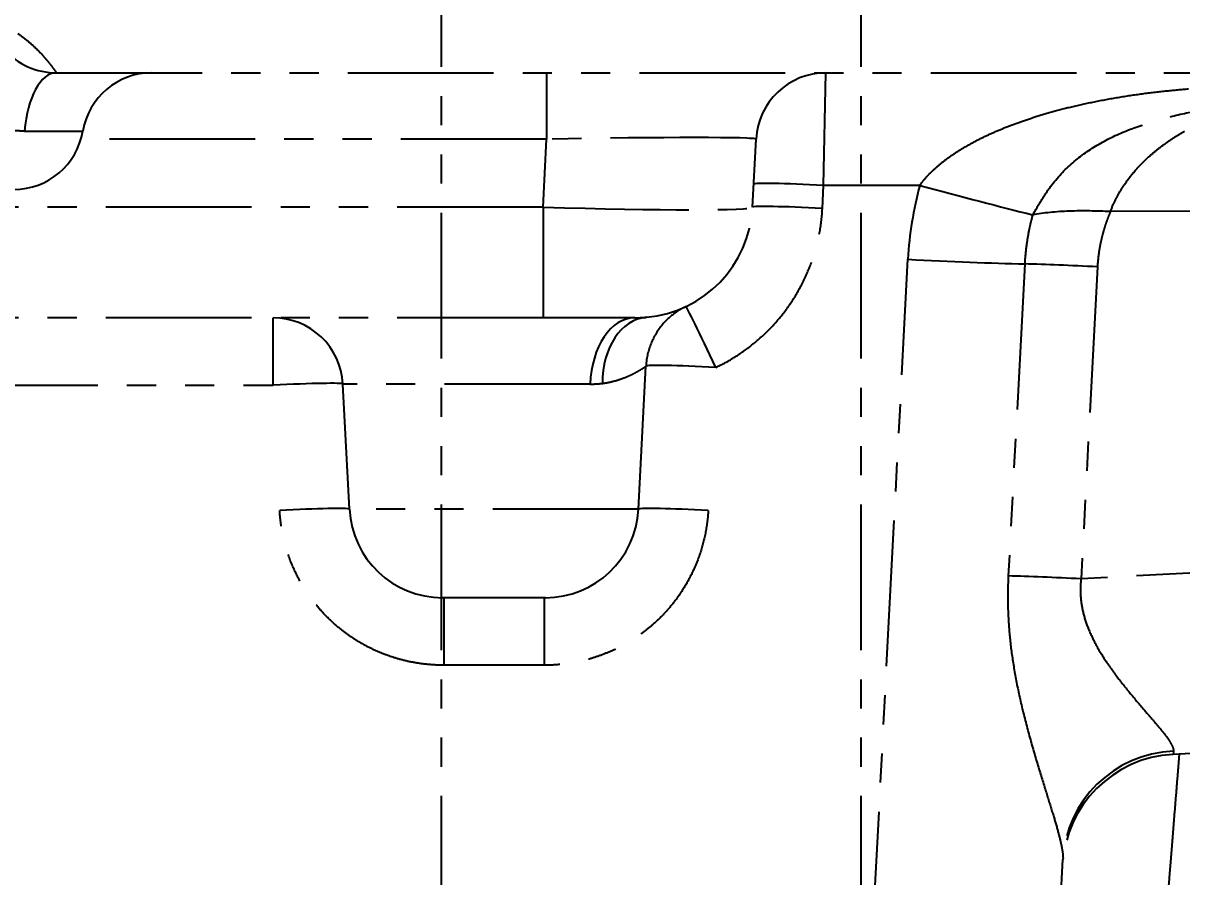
# Model space of a CAD drawing. Header units: inches. Extents: x 0 to 77285, y -118 to 40065.
# Drawn here: x 69497.3 to 69547, y 25473.27 to 25509.86 of the extents above; entities that cross this region are included whole.
import ezdxf

# ---------------------------------------------------------------- set-up
doc = ezdxf.new("R2010")
doc.units = ezdxf.units.IN
doc.header["$LTSCALE"] = 5
doc.header["$MEASUREMENT"] = 0
doc.linetypes.add('PHANTOM', pattern=[2.5, 1.25, -0.25, 0.25, -0.25, 0.25, -0.25])
doc.layers.add('66', color=6, linetype='PHANTOM')
doc.styles.add('SCI', font='')
doc.styles.get('SCI').set_extended_font_data('Gulim')
doc.dimstyles.new('SCH', dxfattribs={"dimtxt": 2.5, "dimasz": 2, "dimexe": 1.25, "dimexo": 0.625, "dimtad": 1, "dimdec": 8, "dimtxsty": 'SCI', "dimcen": 2.5, "dimclrd": 4, "dimclre": 4, "dimclrt": 7, "dimadec": 8, "dimazin": 2, "dimtfac": 1, "dimtdec": 8, "dimtmove": 0, "dimatfit": 3, "dimfxl": 1, "dimarcsym": 0})

# ---------------------------------------------------------------- blocks, each defined once
blk = doc.blocks.new('A$C7a536cec')
for p, q in [((228.5, 127), (228.5, 35)), ((246.5, 127), (246.5, 52.5))]:
    blk.add_line(p, q)
blk = doc.blocks.new('A$C70e98cdd')
for p, q in [((29.507, 98), (88.801, 98)), ((50.528, 98), (50.528, 95.157)), ((62.41, 93.175), (62.511, 98)), ((28.141, 95.5), (30.638, 95.5)), ((50.528, 95.157), (30.559, 95.157)), ((50.375, 92.238), (50.528, 95.157)), ((52.271, 95.184), (52.271, 95.184)), ((59.363, 92.238), (59.516, 95.157)), ((62.358, 92.186), (62.41, 93.175)), ((66.537, 93.175), (62.41, 93.175)), ((50.375, 92.238), (10.898, 92.238)), ((50.375, 92.238), (50.375, 87.5)), ((71.395, 91.95), (71.395, 91.95)), ((71.556, 91.95), (71.556, 91.95)), ((79.445, 92.06), (74.716, 92.062)), ((64.459, 60.081), (66.027, 90.006)), ((71.034, 89.805), (70.332, 76.431)), ((74.153, 89.68), (73.451, 76.305)), ((50.375, 87.5), (20.559, 87.5)), ((38.796, 84.605), (38.796, 87.5)), ((54.308, 87.5), (50.375, 87.5)), ((54.47, 79.291), (54.792, 85.424)), ((25.027, 84.605), (38.796, 84.605)), ((52.399, 84.657), (41.792, 84.657)), ((42.073, 79.291), (41.792, 84.657)), ((54.47, 79.291), (42.073, 79.291)), ((132.007, 79.374), (73.451, 76.305)), ((50.476, 75.5), (46.067, 75.5)), ((46.123, 75.5), (46.123, 72.605)), ((50.42, 75.5), (50.42, 72.605)), ((50.42, 72.605), (46.123, 72.605)), ((132.158, 71.651), (77.395, 68.781)), ((77.412, 68.926), (77.395, 68.781)), ((72.448, 59.942), (72.676, 64.284))]:
    blk.add_line(p, q)
for centre, radius, start, end in [((29.507, 101), 3, 221.8103, 270), ((33.596, 95), 3, 90, 170.4059), ((62.511, 95), 3, 90, 177), ((27.68, 96), 3, 270, 350.4059), ((70.501, 98.7), 3, 266.6568, 266.6698), ((54.369, 92.5), 5, 275.0216, 357), ((38.796, 84.5), 3, 3, 90), ((46.067, 79.5), 4, 183, 270), ((50.476, 79.5), 4, 270, 357), ((77.656, 63.788), 5, 93, 177)]:
    blk.add_arc(centre, radius, start, end)
for centre, major_axis, ratio, start_param, end_param in [((29.507, 95), (0, 3), 0.461554, 0, 1.403348), ((50.495, 95), (9.02, 0.157), 0.017336, 6.281972, 7.850046), ((78.789, 92.829), (1.663, -2.497), 0.301342, 2.720608, 2.720613), ((62.41, 93.07), (-2.996, 0.157), 0.034852, 4.714215, 6.283185), ((81.024, 89.221), (-15.017, 0), 0.999391, 6.016616, 6.230866), ((66.537, 93.454), (7.717, -2.109), 0.033668, 4.721588, 5.398883), ((50.364, 92.5), (8.999, -0.262), 0.02902, 4.714451, 6.282509), ((62.358, 92.081), (-2.996, 0.157), 0.034852, 4.714215, 6.283185), ((66.027, 90.285), (7.989, -0.419), 0.034852, 4.714215, 5.391457), ((74.162, 89.506), (4.993, -0.262), 0.034756, 1.574453, 2.249868), ((57.787, 85.267), (-1.282, 2.712), 0.014918, 4.743948, 6.281636), ((54.308, 84.5), (0, 3), 0.637001, 0, 1.518436), ((55.07, 84.531), (-0.263, 2.988), 0.713716, 0.000007, 1.455706), ((55.07, 84.531), (-0.263, 2.988), 0.713716, 0.000001, 0.000007), ((57.787, 85.267), (-2.996, 0.158), 0.034851, 4.714221, 6.274633), ((38.796, 84.5), (2.996, 0.158), 0.034851, 0.013603, 1.56896), ((39.081, 79.134), (2.996, 0.16), 0.03485, 0.049423, 1.568935), ((57.462, 79.134), (-2.996, 0.16), 0.03485, 4.714251, 6.233763), ((73.46, 76.131), (4.993, -0.262), 0.034756, 1.574453, 2.24971), ((77.669, 64.023), (-4.993, 0.262), 0.98182, 4.815218, 6.283185)]:
    blk.add_ellipse(centre, major_axis=major_axis, ratio=ratio, start_param=start_param, end_param=end_param)
for points in [[(27.846, 99.691), (27.987, 99.593), (28.114, 99.496), (28.23, 99.402)], [(29.419, 98.125), (29.445, 98.088), (29.467, 98.057), (29.482, 98.035)], [(29.482, 98.035), (29.498, 98.013), (29.507, 98), (29.507, 98)], [(74.085, 96.772), (74.42, 96.839), (74.766, 96.902), (75.112, 96.959)], [(70.779, 95.874), (70.997, 95.952), (71.224, 96.029), (71.467, 96.106)], [(71.467, 96.106), (71.71, 96.183), (71.968, 96.26), (72.243, 96.336)], [(70.151, 95.635), (70.354, 95.717), (70.561, 95.796), (70.779, 95.874)], [(77.508, 95.268), (77.63, 95.346), (77.756, 95.422), (77.887, 95.497)], [(68.473, 94.823), (68.635, 94.918), (68.809, 95.014), (68.991, 95.107)], [(76.348, 94.393), (76.45, 94.485), (76.556, 94.576), (76.667, 94.666)], [(67.203, 93.912), (67.331, 94.027), (67.466, 94.139), (67.602, 94.243)], [(75.89, 93.939), (76.03, 94.091), (76.183, 94.243), (76.348, 94.393)], [(66.537, 93.175), (66.63, 93.305), (66.732, 93.431), (66.843, 93.554)], [(66.843, 93.554), (66.955, 93.677), (67.075, 93.796), (67.203, 93.912)], [(74.97, 92.634), (75.045, 92.778), (75.128, 92.924), (75.22, 93.07)], [(75.22, 93.07), (75.251, 93.119), (75.283, 93.168), (75.317, 93.217)], [(74.716, 92.062), (74.78, 92.232), (74.855, 92.406), (74.944, 92.582)], [(74.944, 92.582), (74.952, 92.599), (74.961, 92.616), (74.97, 92.634)], [(57.787, 85.372), (58.073, 85.507), (58.624, 85.808), (59.393, 86.355), (60.092, 86.988), (60.713, 87.7), (61.247, 88.483), (61.684, 89.318), (62.028, 90.224), (62.265, 91.193), (62.341, 91.851), (62.358, 92.186)], [(74.716, 92.062), (74.679, 91.976), (74.643, 91.89), (74.61, 91.805)], [(71.269, 91.501), (71.254, 91.431), (71.238, 91.361), (71.224, 91.289)], [(71.374, 91.916), (71.337, 91.783), (71.302, 91.644), (71.269, 91.501)], [(74.542, 91.622), (74.507, 91.524), (74.475, 91.428), (74.446, 91.332)], [(74.61, 91.805), (74.586, 91.744), (74.564, 91.683), (74.542, 91.622)], [(71.224, 91.289), (71.186, 91.106), (71.152, 90.916), (71.123, 90.715)], [(74.405, 91.194), (74.373, 91.081), (74.343, 90.965), (74.316, 90.844)], [(74.446, 91.332), (74.432, 91.286), (74.418, 91.24), (74.405, 91.194)], [(71.106, 90.595), (71.074, 90.348), (71.048, 90.084), (71.034, 89.805)], [(71.123, 90.715), (71.117, 90.676), (71.112, 90.635), (71.106, 90.595)], [(74.294, 90.746), (74.264, 90.606), (74.238, 90.461), (74.215, 90.305)], [(74.316, 90.844), (74.308, 90.812), (74.301, 90.779), (74.294, 90.746)], [(74.207, 90.249), (74.183, 90.072), (74.164, 89.882), (74.153, 89.68)], [(74.215, 90.305), (74.212, 90.286), (74.21, 90.268), (74.207, 90.249)], [(54.308, 87.5), (54.351, 87.5), (54.393, 87.5), (54.433, 87.501)], [(54.433, 87.501), (54.453, 87.501), (54.473, 87.502), (54.493, 87.502)], [(54.493, 87.502), (54.551, 87.504), (54.606, 87.506), (54.658, 87.509)], [(54.658, 87.509), (54.711, 87.512), (54.76, 87.515), (54.807, 87.519)], [(53.737, 84.884), (53.841, 84.92), (53.931, 84.957), (54.013, 84.992)], [(54.567, 85.28), (54.612, 85.306), (54.65, 85.331), (54.683, 85.352)], [(54.683, 85.352), (54.716, 85.373), (54.743, 85.391), (54.762, 85.404)], [(54.762, 85.404), (54.78, 85.416), (54.792, 85.424), (54.792, 85.424)], [(52.399, 84.657), (52.464, 84.657), (52.526, 84.658), (52.586, 84.661)], [(52.586, 84.661), (52.646, 84.663), (52.704, 84.666), (52.76, 84.671)], [(52.76, 84.671), (52.816, 84.676), (52.869, 84.681), (52.921, 84.688)], [(52.921, 84.688), (53.095, 84.71), (53.248, 84.742), (53.383, 84.776)], [(53.383, 84.776), (53.518, 84.81), (53.634, 84.847), (53.737, 84.884)], [(57.462, 79.238), (57.445, 78.917), (57.368, 78.296), (57.142, 77.427), (56.817, 76.616), (56.429, 75.911), (56.017, 75.323), (55.601, 74.837), (55.184, 74.426), (54.755, 74.068), (54.302, 73.745), (53.817, 73.455), (53.303, 73.202), (52.784, 72.998), (52.271, 72.839), (51.709, 72.712), (51.079, 72.625), (50.644, 72.605), (50.42, 72.605)], [(70.332, 76.431), (70.315, 76.108), (70.307, 75.78), (70.308, 75.449)], [(73.451, 76.305), (73.427, 76.106), (73.419, 75.904), (73.426, 75.7)], [(73.426, 75.7), (73.433, 75.496), (73.455, 75.291), (73.496, 75.078)], [(70.308, 75.449), (70.31, 75.118), (70.322, 74.784), (70.344, 74.438)], [(73.496, 75.078), (73.536, 74.865), (73.594, 74.644), (73.675, 74.413)], [(73.675, 74.413), (73.755, 74.182), (73.857, 73.94), (73.984, 73.689)], [(73.984, 73.689), (74.11, 73.438), (74.26, 73.177), (74.431, 72.911)], [(74.431, 72.911), (74.602, 72.646), (74.794, 72.375), (74.996, 72.108)], [(70.627, 72.173), (70.702, 71.762), (70.791, 71.336), (70.893, 70.9)], [(74.996, 72.108), (75.198, 71.841), (75.41, 71.579), (75.613, 71.335)], [(75.613, 71.335), (75.815, 71.092), (76.008, 70.867), (76.182, 70.665)], [(70.893, 70.9), (70.995, 70.464), (71.11, 70.019), (71.231, 69.58)], [(76.182, 70.665), (76.355, 70.464), (76.509, 70.286), (76.643, 70.127)], [(76.643, 70.127), (76.777, 69.968), (76.892, 69.828), (76.991, 69.702)], [(76.991, 69.702), (77.09, 69.575), (77.172, 69.462), (77.237, 69.363)], [(77.237, 69.363), (77.302, 69.263), (77.348, 69.178), (77.377, 69.105)], [(77.377, 69.105), (77.406, 69.033), (77.417, 68.973), (77.412, 68.926)], [(72.428, 65.595), (72.487, 65.384), (72.536, 65.194), (72.575, 65.027)]]:
    blk.add_open_spline(points, degree=3)
for points, knots in [([(28.23, 99.402), (28.346, 99.307), (28.45, 99.215), (28.548, 99.123), (28.645, 99.031), (28.736, 98.94), (28.817, 98.855), (28.898, 98.77), (28.969, 98.69), (29.032, 98.616), (29.095, 98.543), (29.15, 98.476), (29.198, 98.416)], [0.4666667, 0.4666667, 0.4666667, 0.4666667, 0.5333333, 0.5333333, 0.5333333, 0.6, 0.6, 0.6, 0.6666667, 0.6666667, 0.6666667, 0.7333333, 0.7333333, 0.7333333, 0.7333333]), ([(29.198, 98.416), (29.246, 98.356), (29.288, 98.302), (29.324, 98.254), (29.361, 98.205), (29.392, 98.162), (29.419, 98.125)], [0.7333333, 0.7333333, 0.7333333, 0.7333333, 0.8, 0.8, 0.8, 0.8666667, 0.8666667, 0.8666667, 0.8666667]), ([(75.112, 96.959), (75.458, 97.016), (75.805, 97.067), (76.144, 97.112), (76.483, 97.156), (76.815, 97.195), (77.135, 97.228), (77.455, 97.261), (77.762, 97.288), (78.059, 97.311)], [0.8235294, 0.8235294, 0.8235294, 0.8235294, 0.8823529, 0.8823529, 0.8823529, 0.9411765, 0.9411765, 0.9411765, 1, 1, 1, 1]), ([(72.243, 96.336), (72.518, 96.412), (72.81, 96.488), (73.118, 96.561), (73.426, 96.634), (73.75, 96.705), (74.085, 96.772)], [0.6470588, 0.6470588, 0.6470588, 0.6470588, 0.7058824, 0.7058824, 0.7058824, 0.7647059, 0.7647059, 0.7647059, 0.7647059]), ([(71.374, 91.916), (71.503, 92.115), (71.743, 92.544), (72.27, 93.337), (73.063, 94.183), (74.2, 94.976), (75.472, 95.575), (76.83, 96.018), (77.859, 96.26), (78.419, 96.372), (78.512, 96.39)], [0.0000011, 0.0000011, 0.0000011, 0.0000011, 0.080665, 0.16133, 0.32266, 0.48399, 0.64532, 0.80665, 0.96798, 1, 1, 1, 1]), ([(28.141, 95.5), (28.002, 95.5), (27.866, 95.507), (27.735, 95.519), (27.603, 95.53), (27.477, 95.548), (27.353, 95.57)], [0.0000004, 0.0000004, 0.0000004, 0.0000004, 0.2, 0.2, 0.2, 0.4, 0.4, 0.4, 0.4]), ([(68.991, 95.107), (69.172, 95.201), (69.362, 95.292), (69.556, 95.38), (69.75, 95.469), (69.948, 95.553), (70.151, 95.635)], [0.3529412, 0.3529412, 0.3529412, 0.3529412, 0.4117647, 0.4117647, 0.4117647, 0.4705882, 0.4705882, 0.4705882, 0.4705882]), ([(76.667, 94.666), (76.79, 94.765), (76.918, 94.864), (77.053, 94.961), (77.198, 95.065), (77.349, 95.168), (77.508, 95.268)], [0.6392818, 0.6392818, 0.6392818, 0.6392818, 0.7142857, 0.7142857, 0.7142857, 0.7952146, 0.7952146, 0.7952146, 0.7952146]), ([(67.602, 94.243), (67.738, 94.347), (67.874, 94.444), (68.018, 94.539), (68.161, 94.635), (68.311, 94.729), (68.473, 94.823)], [0.1764706, 0.1764706, 0.1764706, 0.1764706, 0.2352941, 0.2352941, 0.2352941, 0.2941176, 0.2941176, 0.2941176, 0.2941176]), ([(75.317, 93.217), (75.45, 93.413), (75.601, 93.61), (75.772, 93.807), (75.81, 93.851), (75.85, 93.895), (75.89, 93.939)], [0.2857143, 0.2857143, 0.2857143, 0.2857143, 0.4285714, 0.4285714, 0.4285714, 0.4604868, 0.4604868, 0.4604868, 0.4604868]), ([(71.374, 91.916), (71.85, 92.011), (72.923, 92.115), (74.119, 92.093), (74.716, 92.062)], [0.0000049, 0.0000049, 0.0000049, 0.0000049, 0.5, 1, 1, 1, 1]), ([(56.501, 87.977), (56.501, 87.977), (56.5, 87.977), (56.498, 87.976), (56.499, 87.976), (56.493, 87.973), (56.493, 87.973), (56.491, 87.972), (56.49, 87.972), (56.487, 87.97), (56.485, 87.97), (56.48, 87.967), (56.476, 87.965), (56.41, 87.933), (56.348, 87.9), (56.227, 87.83), (56.169, 87.794), (55.938, 87.638), (55.776, 87.503), (55.407, 87.121), (55.219, 86.85), (54.943, 86.272), (54.851, 85.959), (54.802, 85.57), (54.795, 85.497), (54.792, 85.424)], [0.1069929, 0.1069929, 0.1069929, 0.1069929, 0.1233329, 0.1233329, 0.1306388, 0.1306388, 0.1312896, 0.1312896, 0.131947, 0.131947, 0.1326077, 0.1326077, 0.1339247, 0.1339247, 0.1548585, 0.1548585, 0.1756293, 0.1756293, 0.2382462, 0.2382462, 0.3348059, 0.3348059, 0.4303621, 0.4303621, 0.4523359, 0.4523359, 0.4523359, 0.4523359]), ([(54.013, 84.992), (54.094, 85.027), (54.167, 85.062), (54.234, 85.095), (54.301, 85.129), (54.362, 85.161), (54.418, 85.193), (54.473, 85.224), (54.523, 85.253), (54.567, 85.28)], [0.3333333, 0.3333333, 0.3333333, 0.3333333, 0.4444444, 0.4444444, 0.4444444, 0.5555556, 0.5555556, 0.5555556, 0.6666667, 0.6666667, 0.6666667, 0.6666667]), ([(46.123, 72.605), (45.886, 72.605), (45.437, 72.628), (44.85, 72.71), (44.305, 72.83), (43.756, 72.998), (43.206, 73.217), (42.686, 73.477), (42.196, 73.775), (41.728, 74.113), (41.261, 74.514), (40.782, 75.008), (40.289, 75.637), (39.837, 76.386), (39.457, 77.25), (39.184, 78.229), (39.099, 78.896), (39.081, 79.238)], [0.0000004, 0.0000004, 0.0000004, 0.0000004, 0.0666667, 0.1333333, 0.2, 0.2666667, 0.3333333, 0.4, 0.4666667, 0.5333333, 0.6, 0.6666667, 0.7333333, 0.8, 0.8666667, 0.9333333, 1, 1, 1, 1]), ([(70.344, 74.438), (70.366, 74.092), (70.399, 73.733), (70.446, 73.356), (70.492, 72.979), (70.553, 72.584), (70.627, 72.173)], [0.1538462, 0.1538462, 0.1538462, 0.1538462, 0.2307692, 0.2307692, 0.2307692, 0.3076923, 0.3076923, 0.3076923, 0.3076923]), ([(71.231, 69.58), (71.352, 69.141), (71.479, 68.709), (71.601, 68.306), (71.723, 67.904), (71.839, 67.533), (71.943, 67.199)], [0.4615385, 0.4615385, 0.4615385, 0.4615385, 0.5384615, 0.5384615, 0.5384615, 0.6153846, 0.6153846, 0.6153846, 0.6153846]), ([(77.66, 68.795), (77.634, 68.471), (77.607, 68.147), (77.581, 67.825), (77.553, 67.478), (77.526, 67.133), (77.498, 66.793), (77.47, 66.452), (77.443, 66.115), (77.416, 65.784), (77.39, 65.453), (77.363, 65.128), (77.338, 64.811), (77.312, 64.494), (77.287, 64.185), (77.263, 63.886), (77.239, 63.587), (77.216, 63.297), (77.193, 63.02)], [0.4336286, 0.4336286, 0.4336286, 0.4336286, 0.5, 0.5, 0.5, 0.5714286, 0.5714286, 0.5714286, 0.6428571, 0.6428571, 0.6428571, 0.7142857, 0.7142857, 0.7142857, 0.7857143, 0.7857143, 0.7857143, 0.8571429, 0.8571429, 0.8571429, 0.8571429]), ([(71.943, 67.199), (72.047, 66.865), (72.139, 66.569), (72.22, 66.304), (72.3, 66.04), (72.369, 65.807), (72.428, 65.595)], [0.6153846, 0.6153846, 0.6153846, 0.6153846, 0.6923077, 0.6923077, 0.6923077, 0.7692308, 0.7692308, 0.7692308, 0.7692308]), ([(72.575, 65.027), (72.613, 64.86), (72.641, 64.714), (72.657, 64.591), (72.674, 64.468), (72.68, 64.367), (72.676, 64.284)], [0.8461538, 0.8461538, 0.8461538, 0.8461538, 0.9230769, 0.9230769, 0.9230769, 1, 1, 1, 1])]:
    blk.add_open_spline(points, degree=3, knots=knots)
blk = doc.blocks.new('A$Cb4de0983')
at = {"layer": '66'}
for name, p in [('A$C70e98cdd', (0, 22.5)), ('A$C7a536cec', (-182.5, 0))]:
    blk.add_blockref(name, p, dxfattribs=at)
blk = doc.blocks.new('*D845')
at = {"color": 4, "lineweight": -2, "transparency": 16777216}
for p, q in [((69285.723, 25381.355), (69285.723, 25597.983)), ((69652.723, 25381.355), (69652.723, 25597.983)), ((69295.723, 25591.733), (69642.723, 25591.733))]:
    blk.add_line(p, q, dxfattribs=at)
at = {"color": 4, "transparency": 16777216}
for points in [[(69295.723, 25593.399), (69295.723, 25590.066), (69285.723, 25591.733)], [(69642.723, 25593.399), (69642.723, 25590.066), (69652.723, 25591.733)]]:
    blk.add_solid(points, dxfattribs=at)
at = {"layer": 'Defpoints', "color": 0, "transparency": 16777216}
for p in [(69652.723, 25591.733), (69285.723, 25378.23, -2129.449), (69652.723, 25378.23, -2129.449)]:
    blk.add_point(p, dxfattribs=at)
at = {"color": 7, "transparency": 16777216, "insert": (69469.223, 25601.274), "char_height": 12.5, "attachment_point": 5, "style": 'SCI'}
blk.add_mtext('367', dxfattribs=at)

msp = doc.modelspace()

# ---------------------------------------------------------------- block references
msp.add_blockref('A$Cb4de0983', (69469.22286911, 25387.23021317, -2129.44904594))

# ---------------------------------------------------------------- dimensions: what is measured, and where the dimension line sits
dim = msp.add_linear_dim(base=(69652.7228691058, 25591.7326379582), p1=(69285.7228691058, 25378.2302131725, -2129.4490459262), p2=(69652.7228691058, 25378.2302131725, -2129.4490459262), dimstyle='SCH', override={"dimscale": 5})
dim.commit()
dim.dimension.update_dxf_attribs({"geometry": '*D845', "text_midpoint": (69469.2228691058, 25601.2740826986)})

doc.saveas('drawing.dxf')
